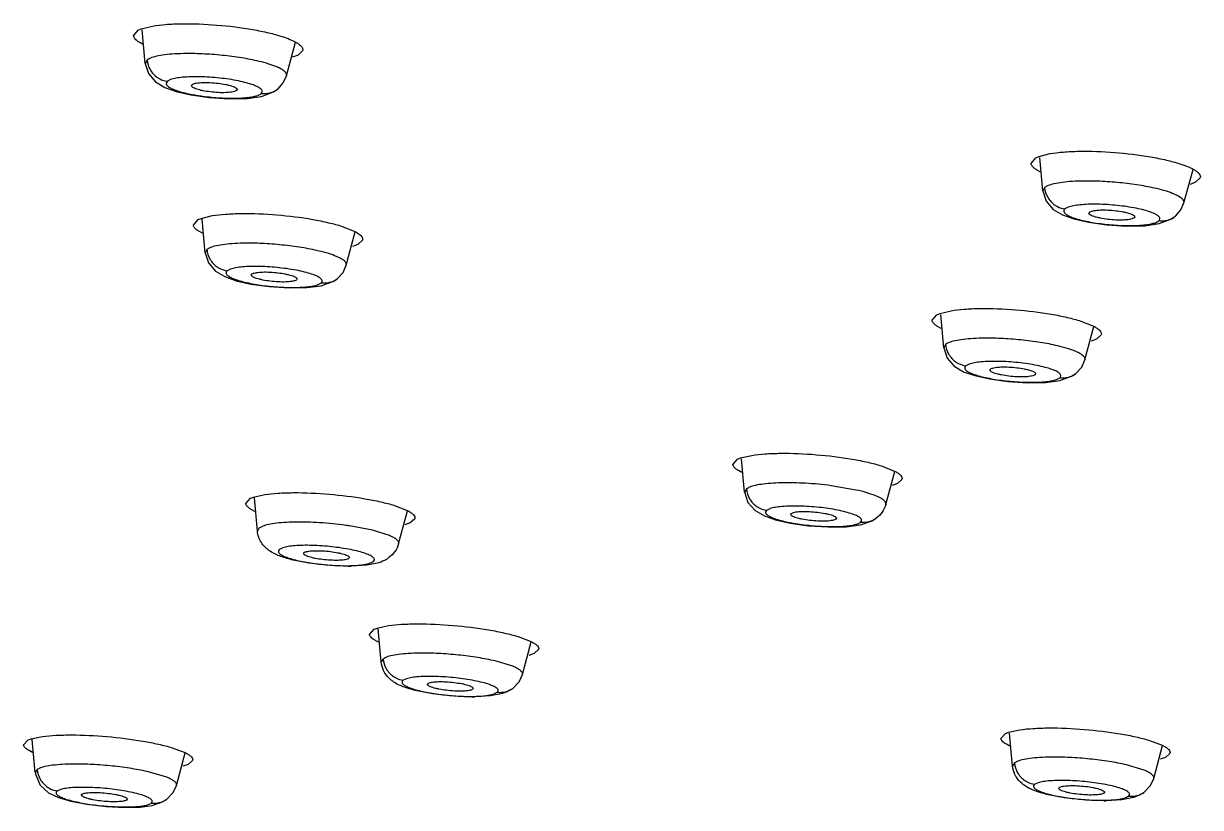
# Model space of a CAD drawing. Header units: inches. Extents: x 440 to 1212, y -520 to 27.
# Drawn here: x 992.98 to 1018.57, y -230.39 to -213.36 of the extents above; entities that cross this region are included whole.
import ezdxf

# ---------------------------------------------------------------- set-up
doc = ezdxf.new("R2010")
doc.units = ezdxf.units.IN
doc.header["$LTSCALE"] = 1.21
doc.header["$MEASUREMENT"] = 0
doc.layers.get('0').update_dxf_attribs({"linetype": 'CONTINUOUS'})

msp = doc.modelspace()

# ---------------------------------------------------------------- linework, layer by layer
at = {"color": 7, "linetype": 'Continuous'}
for p, q in [((995.37, -213.623), (995.471, -213.5)), ((995.471, -213.5), (995.536, -213.472)), ((995.536, -213.472), (995.782, -213.411)), ((995.625, -214.221), (995.558, -213.492)), ((995.566, -213.804), (995.49, -213.762)), ((998.694, -214.489), (998.89, -213.763)), ((995.664, -214.149), (995.625, -214.221)), ((995.71, -214.121), (995.664, -214.149)), ((998.946, -214.043), (998.828, -214.088)), ((999.047, -213.946), (998.946, -214.043)), ((995.626, -214.221), (995.696, -214.444)), ((996.177, -214.575), (996.106, -214.612)), ((996.629, -214.705), (996.64, -214.685)), ((996.64, -214.685), (996.656, -214.675)), ((998.693, -214.49), (998.694, -214.489)), ((996.298, -214.832), (996.618, -214.906)), ((996.618, -214.906), (997.018, -214.963)), ((997.611, -214.811), (997.595, -214.821)), ((997.622, -214.791), (997.611, -214.811)), ((997.84, -214.982), (998.152, -214.938)), ((998.073, -214.917), (998.144, -214.88)), ((998.152, -214.938), (998.41, -214.843)), ((998.41, -214.843), (998.502, -214.781)), ((998.504, -214.779), (998.502, -214.781)), ((997.018, -214.963), (997.447, -214.99)), ((997.447, -214.99), (997.84, -214.982)), ((1015.051, -216.245), (1015.297, -216.183)), ((1014.885, -216.397), (1014.986, -216.274)), ((1014.986, -216.274), (1015.051, -216.245)), ((1015.14, -216.993), (1015.073, -216.266)), ((1015.081, -216.577), (1015.005, -216.535)), ((1018.209, -217.254), (1018.406, -216.526)), ((1018.564, -216.708), (1018.462, -216.806)), ((1015.179, -216.921), (1015.14, -216.992)), ((1015.141, -216.992), (1015.211, -217.215)), ((1015.225, -216.892), (1015.179, -216.921)), ((1018.462, -216.806), (1018.344, -216.851)), ((1015.694, -217.346), (1015.622, -217.383)), ((1016.144, -217.475), (1016.154, -217.455)), ((1016.154, -217.455), (1016.171, -217.444)), ((1018.209, -217.255), (1018.209, -217.254)), ((996.671, -217.736), (996.773, -217.616)), ((996.773, -217.616), (996.838, -217.589)), ((996.838, -217.589), (997.084, -217.53)), ((996.927, -218.335), (996.86, -217.608)), ((1015.813, -217.602), (1016.133, -217.675)), ((1016.133, -217.675), (1016.532, -217.731)), ((1016.532, -217.731), (1016.961, -217.758)), ((1016.961, -217.758), (1017.355, -217.749)), ((1017.126, -217.578), (1017.11, -217.588)), ((1017.137, -217.558), (1017.126, -217.578)), ((1017.355, -217.749), (1017.667, -217.704)), ((1017.59, -217.683), (1017.661, -217.645)), ((1017.667, -217.704), (1017.926, -217.608)), ((1017.926, -217.608), (1018.018, -217.545)), ((1018.021, -217.543), (1018.018, -217.545)), ((996.867, -217.913), (996.791, -217.871)), ((999.905, -217.763), (1000.202, -217.884)), ((999.995, -218.606), (1000.19, -217.884)), ((996.966, -218.264), (996.927, -218.335)), ((997.012, -218.237), (996.966, -218.264)), ((1000.248, -218.158), (1000.13, -218.201)), ((1000.349, -218.063), (1000.248, -218.158)), ((996.927, -218.335), (996.999, -218.559)), ((997.479, -218.692), (997.407, -218.727)), ((999.799, -218.9), (999.925, -218.762)), ((999.925, -218.762), (999.995, -218.607)), ((999.995, -218.607), (999.995, -218.606)), ((997.601, -218.943), (997.92, -219.016)), ((997.92, -219.016), (998.319, -219.073)), ((997.931, -218.82), (997.942, -218.8)), ((997.942, -218.8), (997.958, -218.79)), ((998.912, -218.927), (998.897, -218.937)), ((998.924, -218.907), (998.912, -218.927)), ((999.373, -219.032), (999.445, -218.997)), ((999.449, -219.053), (999.705, -218.962)), ((999.705, -218.962), (999.796, -218.902)), ((999.799, -218.9), (999.796, -218.902)), ((998.319, -219.073), (998.747, -219.101)), ((998.747, -219.101), (999.139, -219.095)), ((999.139, -219.095), (999.449, -219.053)), ((1012.731, -219.803), (1012.833, -219.683)), ((1012.833, -219.683), (1012.898, -219.656)), ((1012.898, -219.656), (1013.144, -219.596)), ((1012.987, -220.4), (1012.92, -219.675)), ((1012.927, -219.979), (1012.852, -219.938)), ((1015.966, -219.821), (1016.263, -219.941)), ((1016.056, -220.665), (1016.251, -219.941)), ((1013.071, -220.302), (1013.026, -220.329)), ((1016.309, -220.214), (1016.191, -220.258)), ((1016.41, -220.12), (1016.309, -220.214)), ((1013.026, -220.329), (1012.987, -220.399)), ((1012.987, -220.399), (1013.059, -220.624)), ((1013.54, -220.756), (1013.468, -220.792)), ((1015.86, -220.958), (1015.985, -220.821)), ((1015.985, -220.821), (1016.055, -220.666)), ((1016.055, -220.666), (1016.056, -220.665)), ((1013.661, -221.007), (1013.98, -221.079)), ((1013.98, -221.079), (1014.378, -221.135)), ((1013.991, -220.883), (1014.002, -220.863)), ((1014.002, -220.863), (1014.017, -220.853)), ((1014.972, -220.987), (1014.957, -220.997)), ((1014.983, -220.967), (1014.972, -220.987)), ((1015.435, -221.092), (1015.507, -221.056)), ((1015.509, -221.112), (1015.766, -221.021)), ((1015.766, -221.021), (1015.858, -220.96)), ((1015.86, -220.958), (1015.858, -220.96)), ((1014.378, -221.135), (1014.806, -221.162)), ((1014.806, -221.162), (1015.199, -221.155)), ((1015.199, -221.155), (1015.509, -221.112)), ((1008.4, -222.938), (1008.502, -222.821)), ((1008.502, -222.821), (1008.568, -222.795)), ((1008.568, -222.795), (1008.813, -222.738)), ((1008.656, -223.536), (1008.589, -222.813)), ((1008.596, -223.11), (1008.52, -223.07)), ((1011.634, -222.968), (1011.93, -223.086)), ((1011.724, -223.804), (1011.919, -223.086)), ((1011.978, -223.352), (1011.861, -223.395)), ((1012.078, -223.261), (1011.978, -223.352)), ((997.911, -223.671), (997.977, -223.645)), ((997.977, -223.645), (998.223, -223.59)), ((1008.695, -223.466), (1008.655, -223.535)), ((1008.656, -223.534), (1008.729, -223.762)), ((1008.695, -223.466), (1008.704, -223.46)), ((1008.704, -223.46), (1008.717, -223.452)), ((1008.717, -223.452), (1008.74, -223.44)), ((1011.085, -223.492), (1010.539, -223.398)), ((997.809, -223.785), (997.911, -223.671)), ((998.065, -224.386), (997.998, -223.663)), ((1001.041, -223.827), (1001.338, -223.944)), ((1009.136, -223.93), (1009.209, -223.895)), ((998.004, -223.955), (997.929, -223.915)), ((1001.133, -224.659), (1001.326, -223.944)), ((1001.486, -224.116), (1001.387, -224.206)), ((1009.331, -224.14), (1009.649, -224.211)), ((1009.66, -224.02), (1009.672, -224.001)), ((1009.672, -224.001), (1009.687, -223.992)), ((1010.641, -224.126), (1010.626, -224.135)), ((1010.652, -224.106), (1010.641, -224.126)), ((1011.427, -224.163), (1011.519, -224.105)), ((1011.519, -224.104), (1011.518, -224.105)), ((998.105, -224.316), (998.065, -224.385)), ((998.105, -224.316), (998.15, -224.29)), ((1000.566, -224.365), (1000.065, -224.27)), ((1000.934, -224.48), (1000.566, -224.365)), ((1001.387, -224.206), (1001.27, -224.248)), ((1009.649, -224.211), (1010.046, -224.267)), ((1010.046, -224.267), (1010.473, -224.295)), ((1010.473, -224.295), (1010.865, -224.29)), ((1010.865, -224.29), (1011.173, -224.25)), ((1011.102, -224.23), (1011.174, -224.195)), ((1011.173, -224.25), (1011.427, -224.163)), ((998.545, -224.78), (998.617, -224.746)), ((999.069, -224.871), (999.081, -224.851)), ((999.096, -224.843), (999.081, -224.851)), ((999.183, -225.08), (998.805, -225.005)), ((999.66, -225.133), (999.183, -225.08)), ((1000.035, -225.146), (999.66, -225.133)), ((1000.035, -224.987), (1000.05, -224.979)), ((1000.062, -224.959), (1000.05, -224.979)), ((1000.443, -225.124), (1000.104, -225.146)), ((1000.701, -225.071), (1000.443, -225.124)), ((1000.538, -225.073), (1000.509, -225.083)), ((1000.581, -225.049), (1000.538, -225.073)), ((1000.668, -226.491), (1000.914, -226.438)), ((1000.5, -226.628), (1000.602, -226.516)), ((1000.602, -226.516), (1000.668, -226.491)), ((1000.756, -227.228), (1000.69, -226.508)), ((1003.732, -226.676), (1004.028, -226.791)), ((1000.695, -226.794), (1000.62, -226.756)), ((1003.824, -227.501), (1004.017, -226.791)), ((1004.178, -226.959), (1004.078, -227.047)), ((1000.796, -227.16), (1000.756, -227.228)), ((1000.796, -227.16), (1000.824, -227.143)), ((1003.617, -227.322), (1003.235, -227.206)), ((1004.078, -227.047), (1003.962, -227.087)), ((1001.308, -227.592), (1001.236, -227.625)), ((1001.761, -227.714), (1001.773, -227.694)), ((1001.787, -227.686), (1001.773, -227.694)), ((1003.609, -227.808), (1003.755, -227.656)), ((1003.755, -227.656), (1003.824, -227.502)), ((1003.824, -227.504), (1003.824, -227.501)), ((1001.873, -227.92), (1001.496, -227.846)), ((1002.35, -227.973), (1001.873, -227.92)), ((1002.726, -227.987), (1002.35, -227.973)), ((1002.726, -227.83), (1002.74, -227.822)), ((1002.753, -227.802), (1002.74, -227.822)), ((1003.132, -227.966), (1002.793, -227.986)), ((1003.389, -227.914), (1003.132, -227.966)), ((1003.229, -227.915), (1003.2, -227.925)), ((1003.272, -227.892), (1003.229, -227.915)), ((1003.609, -227.808), (1003.608, -227.808)), ((1014.329, -228.779), (1014.395, -228.754)), ((1014.395, -228.754), (1014.641, -228.701)), ((992.979, -229.03), (993.081, -228.922)), ((993.081, -228.922), (993.147, -228.898)), ((993.147, -228.898), (993.393, -228.847)), ((993.234, -229.632), (993.168, -228.914)), ((1014.227, -228.89), (1014.329, -228.779)), ((1014.422, -229.055), (1014.347, -229.017)), ((1014.482, -229.489), (1014.416, -228.771)), ((1017.459, -228.932), (1017.755, -229.046)), ((993.173, -229.193), (993.098, -229.154)), ((996.209, -229.091), (996.505, -229.204)), ((996.302, -229.909), (996.493, -229.204)), ((1017.551, -229.757), (1017.744, -229.045)), ((1017.905, -229.213), (1017.806, -229.301)), ((996.557, -229.454), (996.441, -229.492)), ((996.655, -229.368), (996.557, -229.453)), ((1014.523, -229.421), (1014.482, -229.489)), ((1014.523, -229.42), (1014.551, -229.403)), ((1017.343, -229.578), (1016.962, -229.464)), ((1017.806, -229.301), (1017.689, -229.341)), ((993.275, -229.565), (993.234, -229.631)), ((993.234, -229.631), (993.234, -229.632)), ((993.32, -229.54), (993.275, -229.565)), ((996.096, -229.733), (995.715, -229.619)), ((1017.551, -229.759), (1017.551, -229.757)), ((993.786, -229.998), (993.714, -230.03)), ((996.302, -229.91), (996.302, -229.909)), ((1015.036, -229.852), (1014.964, -229.885)), ((1015.487, -229.973), (1015.499, -229.953)), ((1015.499, -229.953), (1015.513, -229.946)), ((994.005, -230.252), (994.353, -230.319)), ((994.239, -230.119), (994.252, -230.1)), ((994.252, -230.1), (994.266, -230.092)), ((995.218, -230.229), (995.205, -230.236)), ((995.231, -230.209), (995.218, -230.229)), ((996.003, -230.266), (996.078, -230.222)), ((996.078, -230.222), (996.077, -230.222)), ((1015.601, -230.177), (1015.223, -230.104)), ((1016.078, -230.229), (1015.601, -230.177)), ((1016.465, -230.243), (1016.078, -230.229)), ((1016.467, -230.079), (1016.453, -230.086)), ((1016.479, -230.059), (1016.467, -230.079)), ((1016.859, -230.221), (1016.52, -230.242)), ((1017.115, -230.17), (1016.859, -230.221)), ((1016.957, -230.17), (1016.928, -230.18)), ((1016.981, -230.159), (1016.957, -230.17)), ((1017, -230.148), (1016.981, -230.159)), ((1017.335, -230.064), (1017.334, -230.064)), ((994.353, -230.319), (994.776, -230.369)), ((994.776, -230.369), (995.183, -230.388)), ((995.183, -230.388), (995.516, -230.379)), ((995.676, -230.331), (995.749, -230.3))]:
    msp.add_line(p, q, dxfattribs=at)
for points in [[(995.696, -214.444), (995.851, -214.624), (996.051, -214.744), (996.298, -214.832)], [(998.504, -214.779), (998.627, -214.641), (998.693, -214.49)], [(1015.211, -217.215), (1015.365, -217.395), (1015.566, -217.515), (1015.813, -217.602)], [(1018.021, -217.543), (1018.142, -217.406), (1018.208, -217.255)], [(996.999, -218.559), (997.155, -218.738), (997.355, -218.856), (997.601, -218.943)], [(1013.059, -220.624), (1013.215, -220.803), (1013.415, -220.921), (1013.661, -221.007)], [(1008.729, -223.762), (1008.886, -223.94), (1009.086, -224.056), (1009.331, -224.14)], [(993.235, -229.631), (993.239, -229.665), (993.34, -229.906)], [(1017.334, -230.065), (1017.484, -229.908), (1017.55, -229.758)], [(993.34, -229.906), (993.523, -230.073), (993.739, -230.175), (994.005, -230.252)], [(996.077, -230.222), (996.233, -230.064), (996.302, -229.91)], [(995.516, -230.379), (995.776, -230.343), (996.003, -230.266)]]:
    msp.add_lwpolyline(points, dxfattribs=at)
for centre, radius, start, end in [((998.211, -214.422), 0.462, 289.6455, 309.0382), ((1017.727, -217.187), 0.462, 289.7662, 309.1888), ((999.511, -218.539), 0.462, 289.638, 308.1008), ((1015.572, -220.598), 0.462, 289.7488, 308.2213), ((998.516, -234.882), 10.724, 81.6962, 82.1325), ((1000.033, -220.793), 4.353, 270.018, 270.9292), ((1000.982, -227.445), 0.34, 114.3951, 117.576), ((1002.729, -223.579), 4.408, 269.9499, 270.8245), ((1003.339, -227.434), 0.461, 289.6252, 305.7733), ((1014.709, -229.706), 0.342, 114.3619, 117.5281), ((1016.452, -225.852), 4.391, 270.1725, 270.8869), ((1017.065, -229.689), 0.462, 288.0793, 305.5899)]:
    msp.add_arc(centre, radius, start, end, dxfattribs=at)
for points, knots in [([(995.782, -213.411), (995.877, -213.395), (996.085, -213.371), (996.553, -213.352), (997.189, -213.378), (997.824, -213.456), (998.296, -213.551), (998.508, -213.608), (998.604, -213.64)], [0, 0, 0, 0, 0.100992, 0.220383, 0.492974, 0.76928, 0.893147, 1, 1, 1, 1]), ([(995.49, -213.762), (995.473, -213.751), (995.442, -213.729), (995.396, -213.687), (995.372, -213.648), (995.37, -213.623)], [0, 0, 0, 0, 0.326116, 0.596823, 1, 1, 1, 1]), ([(998.604, -213.64), (998.661, -213.658), (998.762, -213.694), (998.86, -213.739), (998.901, -213.763)], [0, 0, 0, 0, 0.551122, 1, 1, 1, 1]), ([(998.901, -213.763), (998.915, -213.77), (998.939, -213.785), (998.977, -213.812), (999.011, -213.842), (999.038, -213.876), (999.052, -213.912), (999.05, -213.935), (999.047, -213.946)], [0, 0, 0, 0, 0.182082, 0.344821, 0.554065, 0.725712, 0.868863, 1, 1, 1, 1]), ([(995.664, -214.149), (995.671, -214.222), (995.718, -214.371), (995.826, -214.486), (995.89, -214.53)], [0, 0, 0, 0, 0.48473, 1, 1, 1, 1]), ([(996.453, -214.01), (996.371, -214.011), (996.22, -214.018), (996.011, -214.039), (995.844, -214.071), (995.748, -214.102), (995.71, -214.121)], [0, 0, 0, 0, 0.323251, 0.602963, 0.830401, 1, 1, 1, 1]), ([(998.1, -214.178), (997.975, -214.148), (997.708, -214.096), (997.296, -214.043), (996.872, -214.012), (996.59, -214.007), (996.453, -214.01)], [0, 0, 0, 0, 0.232518, 0.48991, 0.75247, 1, 1, 1, 1]), ([(998.483, -214.298), (998.427, -214.274), (998.3, -214.23), (998.171, -214.195), (998.1, -214.178)], [0, 0, 0, 0, 0.452613, 1, 1, 1, 1]), ([(998.694, -214.489), (998.695, -214.482), (998.697, -214.466), (998.69, -214.442), (998.674, -214.418), (998.64, -214.383), (998.576, -214.34), (998.517, -214.312), (998.483, -214.298)], [0, 0, 0, 0, 0.074527, 0.153747, 0.24543, 0.354652, 0.634142, 1, 1, 1, 1]), ([(995.89, -214.53), (995.907, -214.541), (995.974, -214.581), (996.049, -214.604), (996.106, -214.612)], [0, 0, 0, 0, 0.262167, 1, 1, 1, 1]), ([(996.106, -214.612), (996.095, -214.622), (996.081, -214.64), (996.08, -214.67), (996.09, -214.691), (996.108, -214.712), (996.147, -214.743), (996.218, -214.78), (996.326, -214.82), (996.46, -214.858), (996.615, -214.893), (996.788, -214.923), (996.972, -214.948), (997.221, -214.972), (997.515, -214.984), (997.788, -214.973), (997.967, -214.946), (998.041, -214.928), (998.073, -214.917)], [0, 0, 0, 0, 0.020758, 0.030068, 0.040421, 0.053124, 0.068938, 0.110511, 0.165012, 0.231084, 0.306874, 0.390237, 0.478449, 0.568672, 0.743859, 0.893409, 0.952513, 1, 1, 1, 1]), ([(997.652, -214.604), (997.517, -214.576), (997.238, -214.535), (996.89, -214.512), (996.621, -214.512), (996.446, -214.522), (996.3, -214.542), (996.214, -214.562), (996.177, -214.575)], [0, 0, 0, 0, 0.27881, 0.568446, 0.702673, 0.822067, 0.921729, 1, 1, 1, 1]), ([(996.656, -214.675), (996.668, -214.669), (996.696, -214.659), (996.768, -214.644), (996.884, -214.636), (997.041, -214.638), (997.208, -214.652), (997.345, -214.673), (997.443, -214.695), (997.504, -214.712), (997.555, -214.731), (997.595, -214.751), (997.623, -214.775), (997.623, -214.791)], [0, 0, 0, 0, 0.038065, 0.088349, 0.220686, 0.382982, 0.556786, 0.721561, 0.794574, 0.858402, 0.911421, 0.952613, 1, 1, 1, 1]), ([(998.15, -214.789), (998.142, -214.78), (998.121, -214.762), (998.063, -214.727), (997.965, -214.685), (997.82, -214.641), (997.711, -214.616), (997.652, -214.604)], [0, 0, 0, 0, 0.068, 0.15336, 0.375682, 0.661378, 1, 1, 1, 1]), ([(997.595, -214.821), (997.584, -214.827), (997.555, -214.837), (997.483, -214.852), (997.367, -214.86), (997.21, -214.859), (997.043, -214.844), (996.907, -214.823), (996.808, -214.801), (996.747, -214.784), (996.697, -214.765), (996.656, -214.745), (996.628, -214.721), (996.629, -214.705)], [0, 0, 0, 0, 0.038066, 0.088352, 0.22069, 0.382987, 0.556791, 0.721565, 0.794577, 0.858405, 0.911424, 0.952615, 1, 1, 1, 1]), ([(998.144, -214.88), (998.157, -214.869), (998.173, -214.846), (998.166, -214.811), (998.156, -214.796), (998.15, -214.789)], [0, 0, 0, 0, 0.489078, 0.720223, 1, 1, 1, 1]), ([(998.366, -214.857), (998.313, -214.876), (998.238, -214.888), (998.163, -214.883), (998.144, -214.88)], [0, 0, 0, 0, 0.748743, 1, 1, 1, 1]), ([(1015.297, -216.183), (1015.392, -216.167), (1015.6, -216.143), (1016.068, -216.122), (1016.704, -216.146), (1017.339, -216.222), (1017.812, -216.316), (1018.024, -216.372), (1018.12, -216.403)], [0, 0, 0, 0, 0.10104, 0.220468, 0.493096, 0.769377, 0.893205, 1, 1, 1, 1]), ([(1015.005, -216.535), (1014.988, -216.524), (1014.957, -216.503), (1014.911, -216.461), (1014.887, -216.422), (1014.885, -216.397)], [0, 0, 0, 0, 0.326057, 0.596711, 1, 1, 1, 1]), ([(1018.12, -216.403), (1018.177, -216.421), (1018.278, -216.457), (1018.376, -216.502), (1018.417, -216.526)], [0, 0, 0, 0, 0.551152, 1, 1, 1, 1]), ([(1018.417, -216.526), (1018.442, -216.54), (1018.486, -216.567), (1018.537, -216.613), (1018.566, -216.661), (1018.567, -216.694), (1018.563, -216.708)], [0, 0, 0, 0, 0.345211, 0.615707, 0.823859, 1, 1, 1, 1]), ([(1015.179, -216.921), (1015.185, -216.994), (1015.233, -217.143), (1015.341, -217.258), (1015.406, -217.302)], [0, 0, 0, 0, 0.484644, 1, 1, 1, 1]), ([(1015.968, -216.779), (1015.886, -216.781), (1015.734, -216.788), (1015.526, -216.81), (1015.359, -216.842), (1015.263, -216.873), (1015.224, -216.892)], [0, 0, 0, 0, 0.323198, 0.602891, 0.830346, 1, 1, 1, 1]), ([(1017.615, -216.944), (1017.49, -216.914), (1017.223, -216.863), (1016.81, -216.811), (1016.387, -216.78), (1016.104, -216.776), (1015.968, -216.779)], [0, 0, 0, 0, 0.232496, 0.489879, 0.752446, 1, 1, 1, 1]), ([(1017.998, -217.063), (1017.942, -217.039), (1017.815, -216.995), (1017.686, -216.961), (1017.615, -216.944)], [0, 0, 0, 0, 0.452599, 1, 1, 1, 1]), ([(1018.193, -217.189), (1018.185, -217.177), (1018.162, -217.154), (1018.098, -217.109), (1018.04, -217.081), (1017.998, -217.063)], [0, 0, 0, 0, 0.182236, 0.408353, 1, 1, 1, 1]), ([(1018.209, -217.254), (1018.212, -217.244), (1018.212, -217.22), (1018.2, -217.199), (1018.193, -217.189)], [0, 0, 0, 0, 0.46456, 1, 1, 1, 1]), ([(997.084, -217.53), (997.179, -217.515), (997.387, -217.493), (997.855, -217.476), (998.49, -217.503), (999.125, -217.581), (999.597, -217.676), (999.809, -217.732), (999.905, -217.763)], [0, 0, 0, 0, 0.100955, 0.220348, 0.492992, 0.76934, 0.893197, 1, 1, 1, 1]), ([(1015.406, -217.302), (1015.423, -217.313), (1015.49, -217.353), (1015.565, -217.376), (1015.622, -217.384)], [0, 0, 0, 0, 0.262223, 1, 1, 1, 1]), ([(1015.622, -217.383), (1015.611, -217.393), (1015.597, -217.412), (1015.597, -217.441), (1015.606, -217.463), (1015.624, -217.484), (1015.664, -217.515), (1015.735, -217.551), (1015.842, -217.591), (1015.976, -217.629), (1016.132, -217.663), (1016.305, -217.693), (1016.489, -217.717), (1016.738, -217.74), (1017.032, -217.751), (1017.305, -217.74), (1017.485, -217.712), (1017.558, -217.693), (1017.59, -217.683)], [0, 0, 0, 0, 0.020789, 0.030106, 0.04046, 0.053157, 0.068963, 0.110516, 0.164996, 0.231048, 0.306823, 0.390173, 0.478378, 0.568599, 0.743794, 0.893369, 0.952492, 1, 1, 1, 1]), ([(1017.169, -217.37), (1017.033, -217.343), (1016.754, -217.303), (1016.406, -217.281), (1016.137, -217.282), (1015.962, -217.293), (1015.816, -217.313), (1015.73, -217.334), (1015.694, -217.346)], [0, 0, 0, 0, 0.27876, 0.568379, 0.70261, 0.822017, 0.921701, 1, 1, 1, 1]), ([(1017.11, -217.588), (1017.098, -217.594), (1017.07, -217.604), (1016.998, -217.619), (1016.882, -217.628), (1016.725, -217.627), (1016.558, -217.613), (1016.421, -217.592), (1016.322, -217.57), (1016.261, -217.553), (1016.211, -217.534), (1016.171, -217.515), (1016.142, -217.491), (1016.143, -217.475)], [0, 0, 0, 0, 0.038116, 0.088446, 0.220853, 0.383188, 0.556996, 0.721743, 0.79473, 0.858525, 0.911507, 0.95266, 1, 1, 1, 1]), ([(1016.171, -217.444), (1016.182, -217.439), (1016.21, -217.429), (1016.283, -217.414), (1016.398, -217.405), (1016.555, -217.406), (1016.723, -217.42), (1016.859, -217.44), (1016.958, -217.462), (1017.019, -217.479), (1017.069, -217.498), (1017.11, -217.518), (1017.138, -217.542), (1017.137, -217.558)], [0, 0, 0, 0, 0.038116, 0.088445, 0.220851, 0.383186, 0.556995, 0.721742, 0.794729, 0.858525, 0.911507, 0.95266, 1, 1, 1, 1]), ([(1017.667, -217.554), (1017.659, -217.545), (1017.638, -217.527), (1017.58, -217.492), (1017.482, -217.451), (1017.337, -217.407), (1017.228, -217.382), (1017.169, -217.37)], [0, 0, 0, 0, 0.067989, 0.153335, 0.375638, 0.66134, 1, 1, 1, 1]), ([(996.791, -217.871), (996.774, -217.861), (996.743, -217.84), (996.697, -217.799), (996.674, -217.761), (996.671, -217.736)], [0, 0, 0, 0, 0.328021, 0.599356, 1, 1, 1, 1]), ([(1017.661, -217.645), (1017.674, -217.634), (1017.69, -217.611), (1017.683, -217.576), (1017.673, -217.561), (1017.667, -217.554)], [0, 0, 0, 0, 0.489424, 0.720503, 1, 1, 1, 1]), ([(1017.883, -217.622), (1017.83, -217.64), (1017.754, -217.653), (1017.68, -217.648), (1017.661, -217.645)], [0, 0, 0, 0, 0.748737, 1, 1, 1, 1]), ([(1000.202, -217.884), (1000.215, -217.892), (1000.24, -217.906), (1000.277, -217.932), (1000.312, -217.961), (1000.339, -217.995), (1000.353, -218.03), (1000.351, -218.053), (1000.349, -218.063)], [0, 0, 0, 0, 0.18345, 0.347208, 0.557259, 0.728746, 0.87073, 1, 1, 1, 1]), ([(996.966, -218.264), (996.972, -218.337), (997.02, -218.487), (997.127, -218.602), (997.192, -218.645)], [0, 0, 0, 0, 0.484903, 1, 1, 1, 1]), ([(997.755, -218.129), (997.674, -218.131), (997.522, -218.137), (997.314, -218.158), (997.146, -218.188), (997.05, -218.218), (997.011, -218.237)], [0, 0, 0, 0, 0.323445, 0.60327, 0.830678, 1, 1, 1, 1]), ([(999.403, -218.299), (999.278, -218.269), (999.011, -218.218), (998.598, -218.164), (998.175, -218.132), (997.892, -218.127), (997.755, -218.129)], [0, 0, 0, 0, 0.232367, 0.48974, 0.752367, 1, 1, 1, 1]), ([(999.785, -218.418), (999.729, -218.394), (999.603, -218.35), (999.474, -218.316), (999.403, -218.299)], [0, 0, 0, 0, 0.452329, 1, 1, 1, 1]), ([(999.995, -218.606), (999.997, -218.599), (999.998, -218.583), (999.991, -218.559), (999.976, -218.536), (999.942, -218.501), (999.878, -218.459), (999.819, -218.432), (999.785, -218.418)], [0, 0, 0, 0, 0.073806, 0.152468, 0.243838, 0.352988, 0.632961, 1, 1, 1, 1]), ([(997.192, -218.645), (997.209, -218.657), (997.275, -218.696), (997.35, -218.72), (997.407, -218.728)], [0, 0, 0, 0, 0.262176, 1, 1, 1, 1]), ([(997.407, -218.727), (997.396, -218.737), (997.382, -218.755), (997.381, -218.784), (997.39, -218.805), (997.409, -218.825), (997.448, -218.856), (997.518, -218.891), (997.626, -218.931), (997.76, -218.969), (997.915, -219.004), (998.088, -219.034), (998.272, -219.059), (998.521, -219.083), (998.815, -219.095), (999.088, -219.086), (999.267, -219.06), (999.341, -219.043), (999.373, -219.032)], [0, 0, 0, 0, 0.020457, 0.029552, 0.039694, 0.052219, 0.067892, 0.109276, 0.163682, 0.229735, 0.30557, 0.389028, 0.477379, 0.567771, 0.743339, 0.893237, 0.952459, 1, 1, 1, 1]), ([(998.954, -218.725), (998.819, -218.698), (998.54, -218.657), (998.192, -218.633), (997.923, -218.632), (997.748, -218.641), (997.602, -218.66), (997.516, -218.68), (997.479, -218.692)], [0, 0, 0, 0, 0.278676, 0.568365, 0.702649, 0.822097, 0.921781, 1, 1, 1, 1]), ([(997.958, -218.79), (997.969, -218.785), (997.998, -218.776), (998.07, -218.761), (998.186, -218.753), (998.342, -218.755), (998.51, -218.77), (998.646, -218.791), (998.745, -218.813), (998.806, -218.83), (998.856, -218.848), (998.893, -218.867), (998.917, -218.885), (998.925, -218.9), (998.924, -218.907)], [0, 0, 0, 0, 0.037874, 0.088031, 0.220229, 0.382472, 0.55626, 0.721018, 0.794006, 0.857792, 0.910731, 0.951788, 0.980665, 1, 1, 1, 1]), ([(999.451, -218.908), (999.443, -218.899), (999.422, -218.881), (999.365, -218.847), (999.266, -218.806), (999.122, -218.762), (999.013, -218.737), (998.954, -218.725)], [0, 0, 0, 0, 0.067436, 0.152439, 0.374554, 0.660593, 1, 1, 1, 1]), ([(998.897, -218.937), (998.885, -218.942), (998.857, -218.951), (998.785, -218.966), (998.669, -218.974), (998.512, -218.971), (998.345, -218.957), (998.209, -218.936), (998.11, -218.914), (998.049, -218.897), (997.999, -218.879), (997.962, -218.86), (997.938, -218.842), (997.93, -218.827), (997.93, -218.82)], [0, 0, 0, 0, 0.037876, 0.088033, 0.220233, 0.382478, 0.556267, 0.721024, 0.794012, 0.857797, 0.910735, 0.951792, 0.980666, 1, 1, 1, 1]), ([(999.445, -218.997), (999.457, -218.986), (999.473, -218.963), (999.467, -218.929), (999.457, -218.915), (999.451, -218.908)], [0, 0, 0, 0, 0.490021, 0.719956, 1, 1, 1, 1]), ([(999.667, -218.974), (999.614, -218.992), (999.538, -219.005), (999.463, -218.999), (999.445, -218.997)], [0, 0, 0, 0, 0.748794, 1, 1, 1, 1]), ([(1013.144, -219.596), (1013.239, -219.58), (1013.447, -219.558), (1013.915, -219.539), (1014.55, -219.565), (1015.185, -219.641), (1015.657, -219.735), (1015.869, -219.79), (1015.966, -219.821)], [0, 0, 0, 0, 0.100993, 0.220415, 0.493083, 0.769407, 0.893236, 1, 1, 1, 1]), ([(1012.852, -219.938), (1012.834, -219.928), (1012.803, -219.907), (1012.758, -219.866), (1012.734, -219.828), (1012.731, -219.803)], [0, 0, 0, 0, 0.328052, 0.599365, 1, 1, 1, 1]), ([(1016.263, -219.941), (1016.276, -219.948), (1016.301, -219.963), (1016.338, -219.989), (1016.373, -220.018), (1016.4, -220.052), (1016.414, -220.086), (1016.413, -220.11), (1016.41, -220.12)], [0, 0, 0, 0, 0.183448, 0.347184, 0.557179, 0.72861, 0.870595, 1, 1, 1, 1]), ([(1013.815, -220.193), (1013.734, -220.194), (1013.582, -220.201), (1013.373, -220.222), (1013.206, -220.253), (1013.11, -220.283), (1013.071, -220.302)], [0, 0, 0, 0, 0.323402, 0.603214, 0.830636, 1, 1, 1, 1]), ([(1015.463, -220.359), (1015.338, -220.329), (1015.071, -220.279), (1014.658, -220.226), (1014.235, -220.195), (1013.952, -220.19), (1013.815, -220.193)], [0, 0, 0, 0, 0.232344, 0.489708, 0.752343, 1, 1, 1, 1]), ([(1013.026, -220.329), (1013.032, -220.402), (1013.08, -220.552), (1013.188, -220.667), (1013.252, -220.711)], [0, 0, 0, 0, 0.484829, 1, 1, 1, 1]), ([(1015.845, -220.477), (1015.79, -220.453), (1015.663, -220.41), (1015.534, -220.376), (1015.463, -220.359)], [0, 0, 0, 0, 0.45231, 1, 1, 1, 1]), ([(1016.055, -220.665), (1016.057, -220.658), (1016.059, -220.642), (1016.051, -220.618), (1016.036, -220.594), (1016.002, -220.56), (1015.938, -220.518), (1015.879, -220.491), (1015.845, -220.477)], [0, 0, 0, 0, 0.073853, 0.152517, 0.243864, 0.352986, 0.632928, 1, 1, 1, 1]), ([(1013.252, -220.711), (1013.269, -220.722), (1013.336, -220.761), (1013.412, -220.785), (1013.468, -220.792)], [0, 0, 0, 0, 0.262227, 1, 1, 1, 1]), ([(1013.468, -220.792), (1013.457, -220.802), (1013.443, -220.82), (1013.443, -220.849), (1013.452, -220.87), (1013.47, -220.89), (1013.509, -220.92), (1013.58, -220.956), (1013.687, -220.995), (1013.821, -221.033), (1013.977, -221.067), (1014.149, -221.097), (1014.333, -221.121), (1014.583, -221.144), (1014.877, -221.156), (1015.15, -221.146), (1015.329, -221.12), (1015.403, -221.102), (1015.435, -221.092)], [0, 0, 0, 0, 0.020477, 0.029574, 0.039711, 0.052227, 0.067889, 0.10925, 0.163635, 0.22967, 0.305492, 0.388942, 0.477289, 0.567683, 0.743268, 0.893197, 0.952438, 1, 1, 1, 1]), ([(1015.016, -220.786), (1014.88, -220.758), (1014.601, -220.718), (1014.253, -220.695), (1013.984, -220.696), (1013.809, -220.705), (1013.663, -220.724), (1013.577, -220.744), (1013.54, -220.756)], [0, 0, 0, 0, 0.278628, 0.568303, 0.702593, 0.822053, 0.921756, 1, 1, 1, 1]), ([(1014.017, -220.853), (1014.029, -220.848), (1014.057, -220.839), (1014.129, -220.824), (1014.245, -220.816), (1014.402, -220.817), (1014.569, -220.831), (1014.706, -220.852), (1014.804, -220.874), (1014.866, -220.891), (1014.915, -220.909), (1014.952, -220.927), (1014.977, -220.945), (1014.984, -220.961), (1014.984, -220.967)], [0, 0, 0, 0, 0.037917, 0.088114, 0.220377, 0.38266, 0.556457, 0.721193, 0.794158, 0.857915, 0.910819, 0.95184, 0.980681, 1, 1, 1, 1]), ([(1015.513, -220.967), (1015.505, -220.958), (1015.483, -220.94), (1015.426, -220.906), (1015.328, -220.866), (1015.184, -220.822), (1015.075, -220.797), (1015.016, -220.786)], [0, 0, 0, 0, 0.067412, 0.152393, 0.374487, 0.660539, 1, 1, 1, 1]), ([(1014.957, -220.997), (1014.945, -221.003), (1014.917, -221.012), (1014.845, -221.027), (1014.729, -221.035), (1014.572, -221.033), (1014.405, -221.019), (1014.268, -220.999), (1014.17, -220.977), (1014.108, -220.96), (1014.059, -220.942), (1014.022, -220.923), (1013.997, -220.906), (1013.99, -220.89), (1013.99, -220.883)], [0, 0, 0, 0, 0.037918, 0.088116, 0.220379, 0.382663, 0.55646, 0.721195, 0.79416, 0.857916, 0.91082, 0.95184, 0.980681, 1, 1, 1, 1]), ([(1015.507, -221.056), (1015.519, -221.045), (1015.535, -221.022), (1015.529, -220.988), (1015.519, -220.974), (1015.513, -220.967)], [0, 0, 0, 0, 0.490362, 0.720209, 1, 1, 1, 1]), ([(1015.728, -221.032), (1015.675, -221.051), (1015.6, -221.063), (1015.525, -221.058), (1015.507, -221.056)], [0, 0, 0, 0, 0.748789, 1, 1, 1, 1]), ([(1008.813, -222.738), (1008.908, -222.723), (1009.116, -222.702), (1009.584, -222.686), (1010.218, -222.714), (1010.853, -222.79), (1011.325, -222.883), (1011.537, -222.938), (1011.634, -222.968)], [0, 0, 0, 0, 0.100948, 0.220363, 0.493076, 0.769446, 0.893272, 1, 1, 1, 1]), ([(1008.52, -223.07), (1008.503, -223.059), (1008.472, -223.039), (1008.427, -222.999), (1008.402, -222.962), (1008.4, -222.938)], [0, 0, 0, 0, 0.330205, 0.602238, 1, 1, 1, 1]), ([(1011.93, -223.086), (1011.955, -223.1), (1011.999, -223.126), (1012.05, -223.17), (1012.08, -223.215), (1012.082, -223.247), (1012.078, -223.261)], [0, 0, 0, 0, 0.350359, 0.62277, 0.82904, 1, 1, 1, 1]), ([(1009.449, -223.336), (1009.372, -223.337), (1009.227, -223.344), (1009.029, -223.364), (1008.869, -223.394), (1008.777, -223.422), (1008.74, -223.44)], [0, 0, 0, 0, 0.322963, 0.602302, 0.82973, 1, 1, 1, 1]), ([(1010.539, -223.398), (1010.353, -223.374), (1009.991, -223.34), (1009.626, -223.332), (1009.449, -223.336)], [0, 0, 0, 0, 0.513847, 1, 1, 1, 1]), ([(998.223, -223.59), (998.317, -223.576), (998.525, -223.556), (998.993, -223.542), (999.627, -223.572), (1000.261, -223.65), (1000.733, -223.742), (1000.945, -223.797), (1001.041, -223.827)], [0, 0, 0, 0, 0.100898, 0.22029, 0.493006, 0.769415, 0.893261, 1, 1, 1, 1]), ([(1008.695, -223.466), (1008.702, -223.542), (1008.751, -223.694), (1008.86, -223.809), (1008.924, -223.851)], [0, 0, 0, 0, 0.498914, 1, 1, 1, 1]), ([(1011.494, -223.612), (1011.434, -223.588), (1011.299, -223.544), (1011.161, -223.509), (1011.085, -223.492)], [0, 0, 0, 0, 0.452891, 1, 1, 1, 1]), ([(1011.724, -223.804), (1011.726, -223.797), (1011.727, -223.78), (1011.719, -223.756), (1011.702, -223.732), (1011.664, -223.697), (1011.594, -223.654), (1011.531, -223.626), (1011.494, -223.612)], [0, 0, 0, 0, 0.070927, 0.147473, 0.237791, 0.346912, 0.629083, 1, 1, 1, 1]), ([(997.929, -223.915), (997.912, -223.905), (997.881, -223.885), (997.836, -223.846), (997.811, -223.809), (997.809, -223.785)], [0, 0, 0, 0, 0.331494, 0.603976, 1, 1, 1, 1]), ([(1008.924, -223.851), (1008.94, -223.862), (1009.006, -223.9), (1009.08, -223.923), (1009.136, -223.931)], [0, 0, 0, 0, 0.252976, 1, 1, 1, 1]), ([(1010.684, -223.93), (1010.549, -223.903), (1010.27, -223.863), (1009.923, -223.839), (1009.653, -223.839), (1009.478, -223.847), (1009.332, -223.865), (1009.246, -223.884), (1009.209, -223.895)], [0, 0, 0, 0, 0.278511, 0.568214, 0.702592, 0.822056, 0.921648, 1, 1, 1, 1]), ([(1011.724, -223.804), (1011.708, -223.864), (1011.655, -223.979), (1011.567, -224.068), (1011.518, -224.105)], [0, 0, 0, 0, 0.506763, 1, 1, 1, 1]), ([(1001.338, -223.944), (1001.363, -223.958), (1001.406, -223.984), (1001.458, -224.027), (1001.488, -224.071), (1001.49, -224.103), (1001.486, -224.116)], [0, 0, 0, 0, 0.351956, 0.625005, 0.83073, 1, 1, 1, 1]), ([(1009.136, -223.93), (1009.126, -223.939), (1009.111, -223.957), (1009.11, -223.985), (1009.12, -224.005), (1009.138, -224.025), (1009.177, -224.055), (1009.247, -224.09), (1009.354, -224.129), (1009.488, -224.166), (1009.643, -224.2), (1009.816, -224.229), (1010, -224.253), (1010.249, -224.277), (1010.543, -224.29), (1010.816, -224.282), (1010.996, -224.257), (1011.07, -224.24), (1011.102, -224.23)], [0, 0, 0, 0, 0.020151, 0.029015, 0.038921, 0.05124, 0.066745, 0.107892, 0.162168, 0.228178, 0.304044, 0.387599, 0.476097, 0.566676, 0.742684, 0.893001, 0.952374, 1, 1, 1, 1]), ([(1010.626, -224.135), (1010.614, -224.14), (1010.586, -224.149), (1010.514, -224.163), (1010.398, -224.171), (1010.241, -224.168), (1010.074, -224.154), (1009.938, -224.134), (1009.839, -224.112), (1009.778, -224.095), (1009.728, -224.078), (1009.691, -224.06), (1009.667, -224.042), (1009.659, -224.027), (1009.659, -224.02)], [0, 0, 0, 0, 0.037767, 0.0879, 0.220209, 0.382681, 0.556729, 0.721703, 0.794758, 0.858571, 0.911476, 0.952422, 0.981068, 1, 1, 1, 1]), ([(1009.687, -223.992), (1009.698, -223.986), (1009.726, -223.977), (1009.799, -223.963), (1009.914, -223.956), (1010.071, -223.958), (1010.238, -223.972), (1010.375, -223.993), (1010.473, -224.014), (1010.534, -224.031), (1010.584, -224.049), (1010.621, -224.067), (1010.645, -224.084), (1010.653, -224.1), (1010.653, -224.106)], [0, 0, 0, 0, 0.037767, 0.0879, 0.220209, 0.382681, 0.556729, 0.721704, 0.794759, 0.858572, 0.911477, 0.952423, 0.981068, 1, 1, 1, 1]), ([(1011.18, -224.108), (1011.172, -224.099), (1011.151, -224.082), (1011.093, -224.049), (1010.995, -224.009), (1010.851, -223.966), (1010.743, -223.942), (1010.684, -223.93)], [0, 0, 0, 0, 0.067069, 0.151951, 0.374182, 0.660385, 1, 1, 1, 1]), ([(1011.518, -224.105), (1011.47, -224.141), (1011.358, -224.195), (1011.234, -224.202), (1011.174, -224.194)], [0, 0, 0, 0, 0.49753, 1, 1, 1, 1]), ([(1011.174, -224.195), (1011.186, -224.184), (1011.203, -224.163), (1011.197, -224.129), (1011.186, -224.115), (1011.18, -224.108)], [0, 0, 0, 0, 0.489752, 0.718571, 1, 1, 1, 1]), ([(998.314, -224.804), (998.25, -224.757), (998.129, -224.637), (998.072, -224.472), (998.064, -224.385)], [0, 0, 0, 0, 0.473401, 1, 1, 1, 1]), ([(998.875, -224.189), (998.796, -224.19), (998.648, -224.196), (998.445, -224.215), (998.281, -224.244), (998.187, -224.273), (998.15, -224.291)], [0, 0, 0, 0, 0.323382, 0.603082, 0.830466, 1, 1, 1, 1]), ([(999.984, -224.259), (999.796, -224.233), (999.426, -224.197), (999.056, -224.186), (998.875, -224.189)], [0, 0, 0, 0, 0.512427, 1, 1, 1, 1]), ([(1001.132, -224.658), (1001.116, -224.719), (1001.062, -224.835), (1000.972, -224.924), (1000.923, -224.961)], [0, 0, 0, 0, 0.50706, 1, 1, 1, 1]), ([(1001.133, -224.658), (1001.135, -224.652), (1001.136, -224.637), (1001.129, -224.614), (1001.114, -224.592), (1001.082, -224.56), (1001.022, -224.52), (1000.966, -224.494), (1000.934, -224.48)], [0, 0, 0, 0, 0.073574, 0.152119, 0.243462, 0.352631, 0.632714, 1, 1, 1, 1]), ([(998.805, -225.005), (998.716, -224.983), (998.587, -224.944), (998.422, -224.874), (998.349, -224.829), (998.314, -224.804)], [0, 0, 0, 0, 0.517418, 0.755432, 1, 1, 1, 1]), ([(998.545, -224.78), (998.534, -224.789), (998.52, -224.806), (998.519, -224.834), (998.528, -224.854), (998.545, -224.874), (998.584, -224.903), (998.655, -224.938), (998.762, -224.976), (998.895, -225.013), (999.05, -225.047), (999.223, -225.077), (999.406, -225.102), (999.656, -225.126), (999.95, -225.14), (1000.223, -225.133), (1000.403, -225.109), (1000.477, -225.093), (1000.509, -225.083)], [0, 0, 0, 0, 0.019874, 0.028598, 0.038342, 0.050508, 0.065909, 0.106975, 0.161245, 0.227261, 0.303156, 0.386774, 0.475362, 0.56604, 0.742314, 0.89282, 0.952199, 1, 1, 1, 1]), ([(1000.092, -224.787), (999.957, -224.76), (999.679, -224.719), (999.331, -224.694), (999.062, -224.692), (998.887, -224.7), (998.741, -224.717), (998.654, -224.735), (998.617, -224.746)], [0, 0, 0, 0, 0.27843, 0.568164, 0.702573, 0.822065, 0.921665, 1, 1, 1, 1]), ([(1000.035, -224.987), (1000.024, -224.993), (999.995, -225.001), (999.923, -225.015), (999.808, -225.022), (999.651, -225.019), (999.484, -225.004), (999.347, -224.984), (999.249, -224.962), (999.187, -224.945), (999.138, -224.928), (999.101, -224.91), (999.076, -224.893), (999.068, -224.877), (999.069, -224.871)], [0, 0, 0, 0, 0.03766, 0.087735, 0.220039, 0.382601, 0.556791, 0.721916, 0.795035, 0.858896, 0.911817, 0.952739, 0.981288, 1, 1, 1, 1]), ([(999.096, -224.843), (999.107, -224.837), (999.136, -224.829), (999.208, -224.815), (999.323, -224.808), (999.48, -224.811), (999.647, -224.826), (999.784, -224.847), (999.882, -224.868), (999.944, -224.885), (999.993, -224.903), (1000.03, -224.921), (1000.055, -224.938), (1000.063, -224.953), (1000.062, -224.959)], [0, 0, 0, 0, 0.03766, 0.087735, 0.22004, 0.382603, 0.556793, 0.721919, 0.795037, 0.858898, 0.911819, 0.95274, 0.981289, 1, 1, 1, 1]), ([(1000.588, -224.963), (1000.579, -224.955), (1000.558, -224.938), (1000.501, -224.905), (1000.403, -224.866), (1000.26, -224.823), (1000.151, -224.799), (1000.092, -224.787)], [0, 0, 0, 0, 0.066725, 0.151391, 0.373499, 0.65991, 1, 1, 1, 1]), ([(1000.581, -225.049), (1000.594, -225.039), (1000.61, -225.017), (1000.604, -224.984), (1000.594, -224.97), (1000.588, -224.963)], [0, 0, 0, 0, 0.490224, 0.718243, 1, 1, 1, 1]), ([(1000.922, -224.962), (1000.904, -224.975), (1000.836, -225.02), (1000.759, -225.052), (1000.701, -225.071)], [0, 0, 0, 0, 0.261395, 1, 1, 1, 1]), ([(1000.914, -226.438), (1001.009, -226.424), (1001.217, -226.405), (1001.684, -226.393), (1002.318, -226.423), (1002.952, -226.5), (1003.423, -226.592), (1003.635, -226.646), (1003.732, -226.676)], [0, 0, 0, 0, 0.100883, 0.220284, 0.493039, 0.76947, 0.893303, 1, 1, 1, 1]), ([(1000.62, -226.756), (1000.603, -226.745), (1000.572, -226.726), (1000.527, -226.687), (1000.502, -226.651), (1000.5, -226.628)], [0, 0, 0, 0, 0.333187, 0.606228, 1, 1, 1, 1]), ([(1004.028, -226.791), (1004.053, -226.804), (1004.097, -226.829), (1004.148, -226.871), (1004.179, -226.915), (1004.181, -226.946), (1004.178, -226.959)], [0, 0, 0, 0, 0.353964, 0.627754, 0.832742, 1, 1, 1, 1]), ([(1000.796, -227.16), (1000.802, -227.234), (1000.85, -227.385), (1000.959, -227.501), (1001.024, -227.545)], [0, 0, 0, 0, 0.48544, 1, 1, 1, 1]), ([(1001.587, -227.036), (1001.505, -227.037), (1001.353, -227.042), (1001.144, -227.06), (1000.976, -227.089), (1000.88, -227.117), (1000.841, -227.135)], [0, 0, 0, 0, 0.323889, 0.603982, 0.831326, 1, 1, 1, 1]), ([(1003.235, -227.206), (1003.11, -227.177), (1002.844, -227.127), (1002.431, -227.073), (1002.007, -227.04), (1001.724, -227.034), (1001.587, -227.036)], [0, 0, 0, 0, 0.231974, 0.489293, 0.752093, 1, 1, 1, 1]), ([(1000.837, -227.47), (1000.826, -227.452), (1000.786, -227.378), (1000.762, -227.295), (1000.756, -227.231)], [0, 0, 0, 0, 0.244143, 1, 1, 1, 1]), ([(1001.006, -227.647), (1000.99, -227.635), (1000.926, -227.585), (1000.87, -227.523), (1000.837, -227.47)], [0, 0, 0, 0, 0.236562, 1, 1, 1, 1]), ([(1003.824, -227.501), (1003.826, -227.494), (1003.827, -227.479), (1003.82, -227.457), (1003.804, -227.434), (1003.77, -227.402), (1003.707, -227.362), (1003.65, -227.336), (1003.617, -227.322)], [0, 0, 0, 0, 0.071937, 0.149243, 0.239915, 0.348967, 0.630188, 1, 1, 1, 1]), ([(1001.496, -227.846), (1001.407, -227.824), (1001.278, -227.785), (1001.114, -227.717), (1001.041, -227.672), (1001.006, -227.647)], [0, 0, 0, 0, 0.517454, 0.755314, 1, 1, 1, 1]), ([(1001.024, -227.545), (1001.041, -227.556), (1001.106, -227.594), (1001.18, -227.617), (1001.236, -227.625)], [0, 0, 0, 0, 0.262112, 1, 1, 1, 1]), ([(1001.236, -227.625), (1001.225, -227.633), (1001.211, -227.65), (1001.21, -227.677), (1001.219, -227.697), (1001.236, -227.716), (1001.263, -227.736), (1001.297, -227.755), (1001.358, -227.783), (1001.453, -227.817), (1001.586, -227.853), (1001.741, -227.887), (1001.913, -227.916), (1002.097, -227.941), (1002.346, -227.966), (1002.64, -227.98), (1002.913, -227.973), (1003.093, -227.95), (1003.167, -227.934), (1003.2, -227.925)], [0, 0, 0, 0, 0.019646, 0.028197, 0.037768, 0.049788, 0.065075, 0.083829, 0.106025, 0.160215, 0.22621, 0.302132, 0.385819, 0.474509, 0.565316, 0.741887, 0.892678, 0.952156, 1, 1, 1, 1]), ([(1002.785, -227.634), (1002.65, -227.608), (1002.371, -227.567), (1002.024, -227.542), (1001.754, -227.54), (1001.579, -227.547), (1001.432, -227.563), (1001.346, -227.581), (1001.308, -227.592)], [0, 0, 0, 0, 0.27827, 0.568065, 0.702498, 0.822099, 0.921865, 1, 1, 1, 1]), ([(1002.726, -227.83), (1002.715, -227.835), (1002.687, -227.844), (1002.614, -227.857), (1002.499, -227.863), (1002.342, -227.86), (1002.175, -227.846), (1002.039, -227.825), (1001.94, -227.804), (1001.879, -227.787), (1001.829, -227.77), (1001.792, -227.752), (1001.768, -227.735), (1001.76, -227.72), (1001.76, -227.714)], [0, 0, 0, 0, 0.037571, 0.087619, 0.219988, 0.382705, 0.557082, 0.722372, 0.795545, 0.859434, 0.91234, 0.95319, 0.981582, 1, 1, 1, 1]), ([(1001.787, -227.686), (1001.799, -227.681), (1001.827, -227.673), (1001.899, -227.66), (1002.014, -227.653), (1002.171, -227.656), (1002.338, -227.671), (1002.475, -227.692), (1002.574, -227.713), (1002.635, -227.729), (1002.685, -227.747), (1002.721, -227.764), (1002.746, -227.781), (1002.754, -227.796), (1002.754, -227.802)], [0, 0, 0, 0, 0.037571, 0.087619, 0.219989, 0.382706, 0.557084, 0.722374, 0.795547, 0.859436, 0.912341, 0.953191, 0.981582, 1, 1, 1, 1]), ([(1003.28, -227.809), (1003.272, -227.801), (1003.251, -227.784), (1003.194, -227.751), (1003.096, -227.712), (1002.952, -227.67), (1002.844, -227.646), (1002.785, -227.634)], [0, 0, 0, 0, 0.065996, 0.150081, 0.371658, 0.658569, 1, 1, 1, 1]), ([(1003.272, -227.892), (1003.285, -227.882), (1003.302, -227.862), (1003.296, -227.829), (1003.286, -227.816), (1003.28, -227.809)], [0, 0, 0, 0, 0.493045, 0.719522, 1, 1, 1, 1]), ([(1003.494, -227.868), (1003.441, -227.887), (1003.365, -227.899), (1003.291, -227.894), (1003.272, -227.891)], [0, 0, 0, 0, 0.748909, 1, 1, 1, 1]), ([(1003.608, -227.808), (1003.591, -227.82), (1003.523, -227.865), (1003.446, -227.896), (1003.389, -227.914)], [0, 0, 0, 0, 0.261277, 1, 1, 1, 1]), ([(1014.641, -228.701), (1014.735, -228.687), (1014.943, -228.668), (1015.411, -228.654), (1016.044, -228.683), (1016.678, -228.759), (1017.15, -228.849), (1017.362, -228.903), (1017.459, -228.932)], [0, 0, 0, 0, 0.100914, 0.220345, 0.493141, 0.769558, 0.893357, 1, 1, 1, 1]), ([(993.393, -228.847), (993.487, -228.835), (993.695, -228.817), (994.162, -228.807), (994.795, -228.839), (995.429, -228.917), (995.9, -229.008), (996.112, -229.062), (996.209, -229.091)], [0, 0, 0, 0, 0.100842, 0.220234, 0.493025, 0.769498, 0.893332, 1, 1, 1, 1]), ([(1014.347, -229.017), (1014.33, -229.007), (1014.299, -228.987), (1014.254, -228.949), (1014.229, -228.913), (1014.227, -228.89)], [0, 0, 0, 0, 0.333701, 0.606886, 1, 1, 1, 1]), ([(993.098, -229.154), (993.081, -229.145), (993.05, -229.125), (993.005, -229.088), (992.981, -229.053), (992.979, -229.03)], [0, 0, 0, 0, 0.335475, 0.6093, 1, 1, 1, 1]), ([(996.505, -229.204), (996.53, -229.217), (996.574, -229.241), (996.625, -229.283), (996.656, -229.325), (996.659, -229.356), (996.655, -229.368)], [0, 0, 0, 0, 0.356678, 0.631527, 0.835569, 1, 1, 1, 1]), ([(1017.755, -229.046), (1017.78, -229.058), (1017.824, -229.084), (1017.876, -229.126), (1017.906, -229.169), (1017.909, -229.2), (1017.905, -229.213)], [0, 0, 0, 0, 0.354528, 0.628475, 0.833211, 1, 1, 1, 1]), ([(994.066, -229.446), (993.984, -229.446), (993.832, -229.451), (993.623, -229.468), (993.455, -229.496), (993.358, -229.523), (993.32, -229.54)], [0, 0, 0, 0, 0.32409, 0.604298, 0.83161, 1, 1, 1, 1]), ([(995.715, -229.619), (995.59, -229.59), (995.323, -229.539), (994.91, -229.485), (994.486, -229.452), (994.203, -229.445), (994.066, -229.446)], [0, 0, 0, 0, 0.231818, 0.489118, 0.751988, 1, 1, 1, 1]), ([(1014.564, -229.729), (1014.553, -229.712), (1014.513, -229.638), (1014.488, -229.554), (1014.483, -229.49)], [0, 0, 0, 0, 0.244138, 1, 1, 1, 1]), ([(1014.523, -229.421), (1014.529, -229.495), (1014.577, -229.646), (1014.686, -229.762), (1014.751, -229.805)], [0, 0, 0, 0, 0.485408, 1, 1, 1, 1]), ([(1015.313, -229.296), (1015.232, -229.297), (1015.079, -229.302), (1014.871, -229.321), (1014.703, -229.349), (1014.606, -229.377), (1014.567, -229.395)], [0, 0, 0, 0, 0.323894, 0.603999, 0.831349, 1, 1, 1, 1]), ([(1016.962, -229.464), (1016.837, -229.435), (1016.571, -229.385), (1016.157, -229.332), (1015.733, -229.3), (1015.45, -229.294), (1015.313, -229.296)], [0, 0, 0, 0, 0.23192, 0.489227, 0.752048, 1, 1, 1, 1]), ([(993.275, -229.565), (993.281, -229.638), (993.328, -229.788), (993.435, -229.904), (993.499, -229.948)], [0, 0, 0, 0, 0.485465, 1, 1, 1, 1]), ([(996.302, -229.909), (996.304, -229.903), (996.305, -229.888), (996.298, -229.866), (996.282, -229.844), (996.249, -229.812), (996.186, -229.773), (996.129, -229.747), (996.096, -229.733)], [0, 0, 0, 0, 0.07114, 0.147741, 0.237961, 0.346854, 0.62861, 1, 1, 1, 1]), ([(1014.733, -229.906), (1014.718, -229.894), (1014.653, -229.844), (1014.597, -229.782), (1014.564, -229.729)], [0, 0, 0, 0, 0.236494, 1, 1, 1, 1]), ([(1017.551, -229.757), (1017.553, -229.75), (1017.554, -229.735), (1017.546, -229.712), (1017.531, -229.69), (1017.497, -229.658), (1017.434, -229.618), (1017.377, -229.592), (1017.343, -229.578)], [0, 0, 0, 0, 0.071809, 0.148966, 0.23952, 0.348513, 0.62982, 1, 1, 1, 1]), ([(993.499, -229.948), (993.516, -229.959), (993.582, -229.999), (993.657, -230.023), (993.714, -230.03)], [0, 0, 0, 0, 0.262212, 1, 1, 1, 1]), ([(993.714, -230.03), (993.703, -230.038), (993.688, -230.054), (993.687, -230.081), (993.696, -230.1), (993.714, -230.119), (993.74, -230.138), (993.774, -230.157), (993.835, -230.185), (993.929, -230.218), (994.062, -230.254), (994.217, -230.287), (994.389, -230.317), (994.573, -230.341), (994.822, -230.366), (995.116, -230.381), (995.389, -230.377), (995.57, -230.355), (995.644, -230.34), (995.676, -230.331)], [0, 0, 0, 0, 0.019414, 0.027732, 0.037108, 0.048989, 0.064154, 0.082795, 0.10489, 0.158948, 0.224917, 0.30089, 0.384674, 0.473499, 0.564478, 0.741395, 0.892556, 0.952223, 1, 1, 1, 1]), ([(995.263, -230.047), (995.128, -230.02), (994.849, -229.98), (994.502, -229.954), (994.232, -229.95), (994.057, -229.956), (993.91, -229.971), (993.824, -229.988), (993.786, -229.998)], [0, 0, 0, 0, 0.278136, 0.56797, 0.702455, 0.822108, 0.921901, 1, 1, 1, 1]), ([(1015.223, -230.104), (1015.134, -230.082), (1015.006, -230.044), (1014.842, -229.976), (1014.768, -229.931), (1014.733, -229.906)], [0, 0, 0, 0, 0.517469, 0.75528, 1, 1, 1, 1]), ([(1014.751, -229.805), (1014.768, -229.816), (1014.833, -229.855), (1014.908, -229.878), (1014.964, -229.885)], [0, 0, 0, 0, 0.262163, 1, 1, 1, 1]), ([(1014.964, -229.885), (1014.953, -229.894), (1014.938, -229.91), (1014.937, -229.938), (1014.946, -229.957), (1014.964, -229.977), (1014.99, -229.996), (1015.025, -230.015), (1015.086, -230.043), (1015.18, -230.076), (1015.313, -230.112), (1015.469, -230.145), (1015.641, -230.174), (1015.825, -230.198), (1016.074, -230.222), (1016.368, -230.236), (1016.641, -230.229), (1016.821, -230.206), (1016.895, -230.19), (1016.928, -230.18)], [0, 0, 0, 0, 0.019598, 0.028101, 0.03762, 0.049592, 0.064838, 0.083558, 0.105726, 0.159876, 0.225851, 0.30177, 0.385471, 0.474188, 0.565033, 0.741703, 0.8926, 0.952123, 1, 1, 1, 1]), ([(1016.513, -229.892), (1016.378, -229.866), (1016.099, -229.826), (1015.751, -229.802), (1015.482, -229.8), (1015.306, -229.807), (1015.16, -229.824), (1015.073, -229.841), (1015.036, -229.852)], [0, 0, 0, 0, 0.278194, 0.567985, 0.702436, 0.82206, 0.921851, 1, 1, 1, 1]), ([(1016.453, -230.086), (1016.441, -230.092), (1016.413, -230.1), (1016.341, -230.113), (1016.225, -230.12), (1016.069, -230.117), (1015.901, -230.103), (1015.765, -230.083), (1015.666, -230.062), (1015.605, -230.045), (1015.555, -230.028), (1015.518, -230.011), (1015.494, -229.994), (1015.486, -229.979), (1015.486, -229.973)], [0, 0, 0, 0, 0.03758, 0.087653, 0.220095, 0.38289, 0.557328, 0.722645, 0.795814, 0.859686, 0.91256, 0.95336, 0.981679, 1, 1, 1, 1]), ([(1015.513, -229.946), (1015.525, -229.94), (1015.553, -229.932), (1015.625, -229.919), (1015.741, -229.912), (1015.897, -229.915), (1016.065, -229.929), (1016.201, -229.949), (1016.3, -229.97), (1016.361, -229.987), (1016.411, -230.004), (1016.448, -230.021), (1016.472, -230.038), (1016.48, -230.053), (1016.48, -230.059)], [0, 0, 0, 0, 0.03758, 0.087653, 0.220096, 0.382891, 0.557329, 0.722645, 0.795814, 0.859686, 0.91256, 0.95336, 0.981679, 1, 1, 1, 1]), ([(1017.008, -230.065), (1017, -230.057), (1016.979, -230.04), (1016.922, -230.008), (1016.824, -229.969), (1016.68, -229.928), (1016.572, -229.904), (1016.513, -229.892)], [0, 0, 0, 0, 0.065847, 0.149832, 0.371343, 0.658344, 1, 1, 1, 1]), ([(995.205, -230.236), (995.193, -230.241), (995.165, -230.249), (995.093, -230.261), (994.978, -230.267), (994.821, -230.263), (994.654, -230.249), (994.517, -230.228), (994.419, -230.207), (994.358, -230.19), (994.308, -230.173), (994.271, -230.156), (994.247, -230.14), (994.238, -230.125), (994.238, -230.119)], [0, 0, 0, 0, 0.037425, 0.087409, 0.219815, 0.38271, 0.557331, 0.722857, 0.796118, 0.860064, 0.912973, 0.953754, 0.981962, 1, 1, 1, 1]), ([(994.266, -230.092), (994.277, -230.087), (994.305, -230.079), (994.378, -230.067), (994.493, -230.061), (994.65, -230.065), (994.817, -230.08), (994.953, -230.1), (995.052, -230.121), (995.113, -230.138), (995.163, -230.155), (995.2, -230.172), (995.224, -230.188), (995.232, -230.203), (995.232, -230.209)], [0, 0, 0, 0, 0.037426, 0.087411, 0.219818, 0.382714, 0.557335, 0.722859, 0.79612, 0.860066, 0.912973, 0.953754, 0.981962, 1, 1, 1, 1]), ([(995.757, -230.219), (995.749, -230.211), (995.728, -230.194), (995.671, -230.162), (995.574, -230.124), (995.43, -230.083), (995.322, -230.059), (995.263, -230.047)], [0, 0, 0, 0, 0.065406, 0.149125, 0.370507, 0.657776, 1, 1, 1, 1]), ([(995.749, -230.3), (995.761, -230.29), (995.778, -230.27), (995.773, -230.238), (995.763, -230.225), (995.757, -230.219)], [0, 0, 0, 0, 0.494344, 0.719199, 1, 1, 1, 1]), ([(996.077, -230.222), (996.03, -230.254), (995.923, -230.302), (995.806, -230.307), (995.749, -230.3)], [0, 0, 0, 0, 0.498059, 1, 1, 1, 1]), ([(1017, -230.148), (1017.012, -230.138), (1017.03, -230.117), (1017.024, -230.085), (1017.014, -230.071), (1017.008, -230.065)], [0, 0, 0, 0, 0.493647, 0.719709, 1, 1, 1, 1]), ([(1017.335, -230.064), (1017.317, -230.076), (1017.249, -230.121), (1017.173, -230.152), (1017.115, -230.17)], [0, 0, 0, 0, 0.261223, 1, 1, 1, 1])]:
    msp.add_open_spline(points, degree=3, knots=knots, dxfattribs=at)
msp.add_open_spline([(1017.209, -230.128), (1017.142, -230.149), (1017.07, -230.156), (1017, -230.147)], degree=3, dxfattribs=at)

doc.saveas('drawing.dxf')
